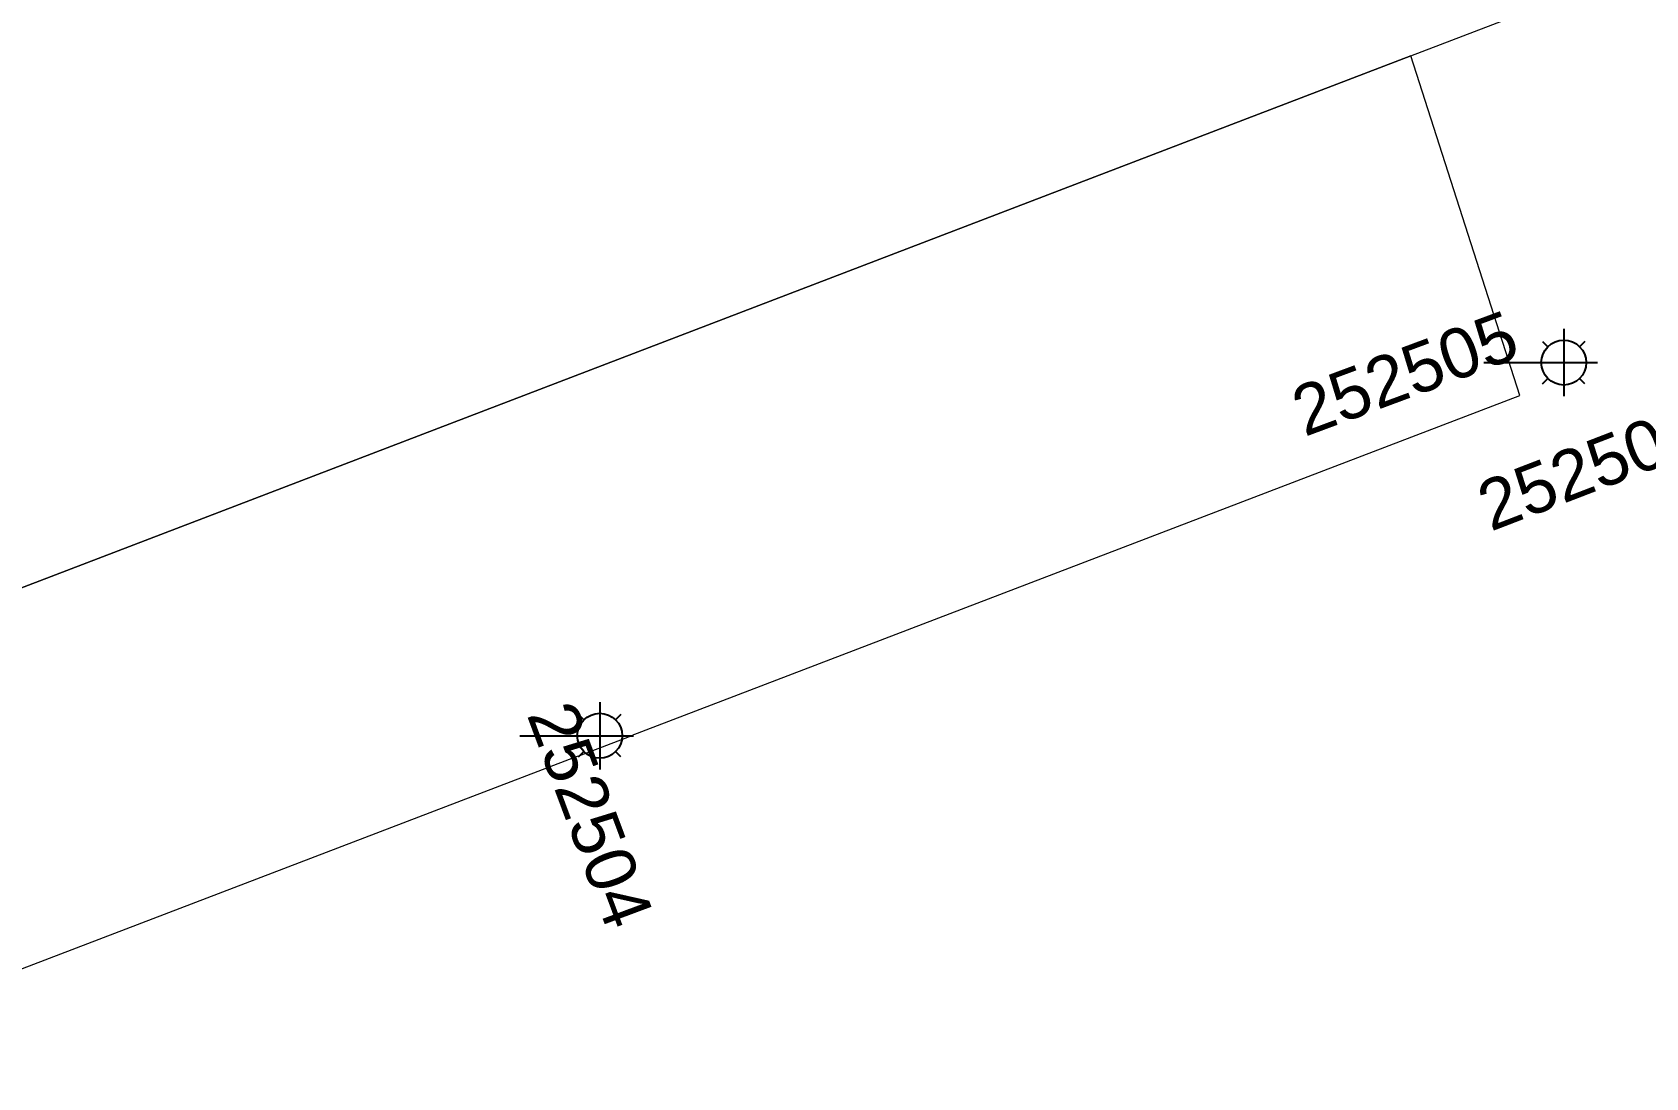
# Model space of a CAD drawing. Header units: metres. Extents: x 0 to 310918, y 0 to 6270107.
# Drawn here: x 310384 to 310464.8, y 6269905.5 to 6269957.9 of the extents above; entities that cross this region are included whole.
import ezdxf
from ezdxf.enums import TextEntityAlignment as Align

# ---------------------------------------------------------------- set-up
doc = ezdxf.new("R2010")
doc.units = ezdxf.units.M
doc.layers.get('0').update_dxf_attribs({"color": 6})
for name, color, linetype, lineweight in [('Cadastre Developer_SP_NEW', 92, 'Continuous', 15), ('Cadastre Land Parcels_SP_EXT', 118, 'Continuous', 15), ('Cadastre Roads_SP_EXT', 218, 'Continuous', 15)]:
    doc.layers.add(name, color=color, linetype=linetype, lineweight=lineweight)
doc.layers.add('Features_HIDE', color=1, linetype='Continuous', plot=False)
doc.styles.add('iecARIAL', font='arial.ttf', dxfattribs={"height": 2})
doc.styles.add('SL_LABEL', font='arial.ttf', dxfattribs={"height": 2})
doc.styles.get("Standard").update_dxf_attribs({"font": 'arial.ttf'})

# ---------------------------------------------------------------- blocks, each defined once
blk = doc.blocks.new('SL_LANTERN_EXT')
at = {"flags": 9}
for tag, p in [('LRATECODE', (-7.4, 0)), ('LOUTREACHVOCAB', (-7.2, 0)), ('LOUTREACH', (-7, 0)), ('LANTNUMBER', (-6.6, 0)), ('LNEW', (-6.4, 0)), ('LMASTVOCAB', (-6.2, 0)), ('LMAST', (-6, 0)), ('LLAMPVOCAB', (-5.8, 0)), ('LLAMP', (-5.6, 0)), ('LEXIST', (-5.4, 0)), ('LCHARGE3PERCENT', (-5.2, 0)), ('LCHARGE3', (-5, 0)), ('LCHARGE2PERCENT', (-4.8, 0)), ('LCHARGE2', (-4.6, 0)), ('LCHARGE1PERCENT', (-4.4, 0)), ('LCHARGE1', (-4.2, 0)), ('LCATEGORY', (-4, 0)), ('LBRACKETVOCAB', (-3.8, 0)), ('LBRACKET', (-3.6, 0)), ('LKINGHEIGHT', (-3.4, 0)), ('CREPLACE', (-3.2, 0)), ('CREMOVE', (-3, 0)), ('CNUMBER', (-2.8, 0)), ('CNEW', (-2.6, 0)), ('CEXIST', (-2.4, 0)), ('USAGE', (-2.2, 0)), ('STATE', (-2, 0)), ('OWNED_BY', (-1.8, 0)), ('ORIENTATION', (-1.6, 0)), ('OPERATING_VOLTAGE', (-1.4, 0)), ('NO_PHASES', (-1.2, 0)), ('LANTERN_TYPE', (-1, 0)), ('LANTERN_PURPOSE', (-0.8, 0)), ('CONTROL_TYPE', (-0.6, 0)), ('CONSTRUCTED_VOLTAGE', (-0.4, 0))]:
    blk.add_attdef(tag, text='', height=0.001, rotation=270, dxfattribs=at).set_placement(p, align=Align.MIDDLE_LEFT)
at = {"style": 'SL_LABEL', "flags": 9}
blk.add_attdef('STREET_CODE', text='', height=0.001, rotation=270, dxfattribs=at).set_placement((0.001, 0), align=Align.MIDDLE_LEFT)
at = {"flags": 1}
blk.add_attdef('Z', (0, 0), '', height=0.001, rotation=270, dxfattribs=at)
at = {"width": 0.9}
blk.add_attdef('LNUMBER', text='', height=1, dxfattribs=at).set_placement((7, -1), align=Align.MIDDLE_LEFT)
at = {"flags": 9}
for tag, p in [('LREMOVE', (0, -7.6)), ('LREPLACE', (0, -7.8)), ('LTYPE', (0, -8)), ('LTYPEVOCAB', (0, -8.2)), ('LEGEND', (0, -8.4)), ('SUBURB', (0, -8.6)), ('STREETNAME', (0, -8.8)), ('LOCATION', (0, -9)), ('NOTES', (0, -9.2)), ('MAINTAINED_BY', (0, -9.863))]:
    blk.add_attdef(tag, text='', height=0.001, dxfattribs=at).set_placement(p, align=Align.MIDDLE_LEFT)
blk.add_attdef('OPERATED_BY', (0, -9.607), '', height=0.001, dxfattribs=at)
at = {"layer": 'Features_HIDE', "width": 0.9}
blk.add_attdef('ASSET_NUM', text='', height=1, dxfattribs=at).set_placement((7, 1), align=Align.MIDDLE_LEFT)
at = {"transparency": 33554651}
blk.add_wipeout([(5.688, 0), (5.061, -1.061), (4, -1.688), (2.939, -1.061), (2.313, 0), (2.939, 1.061), (4, 1.687), (5.061, 1.061)], dxfattribs=at)
for p, q in [((4, 1.687), (4, 0)), ((2.939, 1.061), (3.205, 0.795)), ((5.061, 1.061), (4.795, 0.795)), ((0, 0), (4, 0)), ((2.939, -1.061), (3.205, -0.795)), ((4, 0), (5.688, 0)), ((4, 0), (4, -1.688)), ((5.061, -1.061), (4.795, -0.795))]:
    blk.add_line(p, q)
blk.add_circle((4, 0), 1.125)

msp = doc.modelspace()

# ---------------------------------------------------------------- linework, layer by layer
at = {"layer": 'Cadastre Land Parcels_SP_EXT', "linetype": 'Continuous'}
msp.add_lwpolyline([(309911.662, 6269749.415), (310049.944, 6269802.365), (310071.056, 6269810.449), (310129.642, 6269832.881), (310152.761, 6269841.733), (310238.545, 6269874.579), (310453.01, 6269956.698), (310476.042, 6269965.517), (310504.017, 6269976.228), (310511.01, 6269978.906), (310538.818, 6269989.553), (310528.12, 6270017.539), (310237.961, 6269906.415), (309905.033, 6269778.909), (309900.395, 6269745.101), (309911.662, 6269749.415)], close=True, dxfattribs=at)

# ---------------------------------------------------------------- next in the draw order: block references
at = {"layer": 'Features_HIDE'}
ref = msp.add_blockref('SL_LANTERN_EXT', (310465.937, 6269936.712), dxfattribs=at)
ref.add_attrib('ASSET_NUM', '252506', dxfattribs={"layer": '0', "height": 2.5, "rotation": 21.07075, "style": 'iecARIAL'}).set_placement((310467.437, 6269938.212), align=Align.MIDDLE_RIGHT)
ref = msp.add_blockref('SL_LANTERN_EXT', (310408.385, 6269922.643), dxfattribs=at)
ref.add_attrib('ASSET_NUM', '252504', dxfattribs={"layer": '0', "height": 2.5, "rotation": 290.44879, "style": 'iecARIAL'}).set_placement((310409.885, 6269924.143), align=Align.MIDDLE_LEFT)

# ---------------------------------------------------------------- next in the draw order: block references
ref = msp.add_blockref('SL_LANTERN_EXT', (310456.678, 6269941.335), dxfattribs=at)
ref.add_attrib('ASSET_NUM', '252505', dxfattribs={"layer": '0', "height": 2.5, "rotation": 20.39063, "style": 'iecARIAL'}).set_placement((310458.178, 6269942.835), align=Align.MIDDLE_RIGHT)

# ---------------------------------------------------------------- next in the draw order: linework, layer by layer
at = {"layer": 'Cadastre Developer_SP_NEW', "linetype": 'Continuous'}
msp.add_lwpolyline([(309911.662, 6269749.415), (310049.944, 6269802.365), (310071.056, 6269810.449), (310129.642, 6269832.881), (310152.761, 6269841.733), (310238.545, 6269874.579), (310453.01, 6269956.698), (310476.042, 6269965.517), (310504.017, 6269976.228), (310511.01, 6269978.906), (310538.818, 6269989.553), (310528.12, 6270017.539), (310237.961, 6269906.415), (309905.033, 6269778.909), (309900.395, 6269745.101), (309911.662, 6269749.415)], close=True, dxfattribs=at)
at = {"layer": 'Cadastre Roads_SP_EXT', "linetype": 'Continuous'}
msp.add_lwpolyline([(310458.471, 6269939.689), (310453.01, 6269956.698), (310238.545, 6269874.579), (310152.761, 6269841.733), (310158.778, 6269825.005), (310458.471, 6269939.689)], close=True, dxfattribs=at)

doc.saveas('drawing.dxf')
